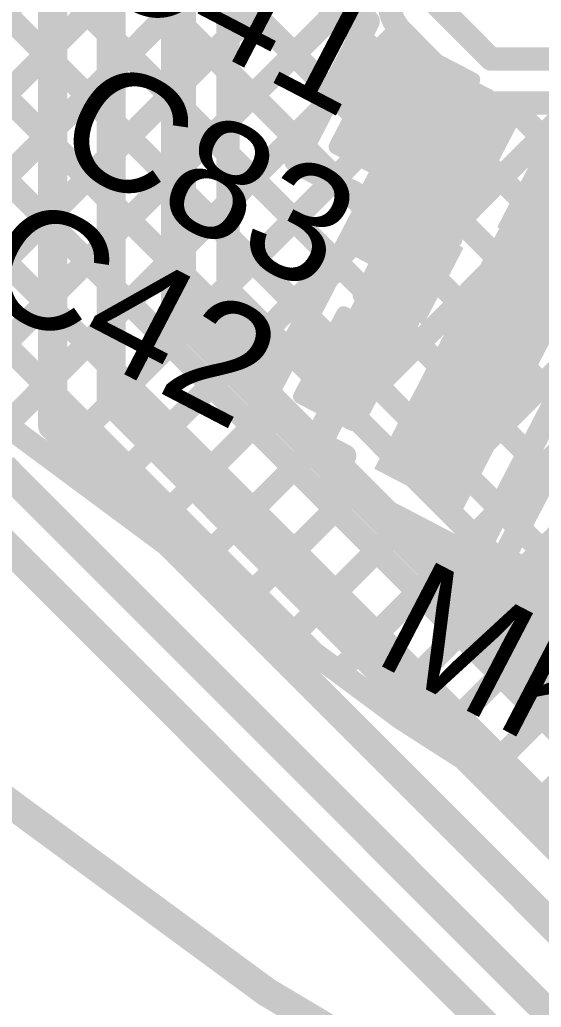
# Model space of a CAD drawing. Header units: millimetres. Extents: x -0.57 to 2.98, y -0.65 to 2.86.
# Drawn here: x 0.1387 to 0.3171, y -0.3551 to -0.0176 of the extents above; entities that cross this region are included whole.
import ezdxf

# ---------------------------------------------------------------- set-up
doc = ezdxf.new("R2010")
doc.units = ezdxf.units.MM
doc.header["$MEASUREMENT"] = 0
for name, color, linetype in [('BottomLayer', 5, 'Continuous'), ('BottomSolder', 6, 'Continuous'), ('Mechanical2', 216, 'Continuous'), ('PadHoleLayer', 156, 'Continuous'), ('TopLayer', 1, 'Continuous'), ('TopOverlay', 2, 'Continuous'), ('TopPaste', 8, 'Continuous'), ('TopSolder', 216, 'Continuous')]:
    doc.layers.add(name, color=color, linetype=linetype)
doc.styles.add('Arial', font='', dxfattribs={"height": 0.2})
doc.styles.get('Arial').set_extended_font_data('Arial')

# ---------------------------------------------------------------- blocks, each defined once
blk = doc.blocks.new('CAP_0603_72')
at = {"layer": 'TopLayer'}
for points in [[(-0.015, 0.0175), (-0.015, -0.0175), (-0.045, -0.0175), (-0.045, 0.0175)], [(0.045, 0.0175), (0.045, -0.0175), (0.015, -0.0175), (0.015, 0.0175)]]:
    blk.add_hatch(color=1, dxfattribs=at).paths.add_polyline_path(points)
at = {"layer": 'TopPaste'}
for points in [[(-0.015, 0.0175), (-0.015, -0.0175), (-0.045, -0.0175), (-0.045, 0.0175)], [(0.045, 0.0175), (0.045, -0.0175), (0.015, -0.0175), (0.015, 0.0175)]]:
    blk.add_hatch(color=8, dxfattribs=at).paths.add_polyline_path(points)
at = {"layer": 'TopSolder'}
for points in [[(-0.01264, 0.01986), (-0.01264, -0.01986), (-0.04736, -0.01986), (-0.04736, 0.01986)], [(0.04736, 0.01986), (0.04736, -0.01986), (0.01264, -0.01986), (0.01264, 0.01986)]]:
    blk.add_hatch(color=216, dxfattribs=at).paths.add_polyline_path(points)
at = {"layer": 'TopOverlay', "const_width": 0.005}
for points in [[(-0.049, 0.021), (-0.049, -0.021)], [(-0.018, 0.021), (-0.049, 0.021)], [(0.049, 0.021), (0.018, 0.021)], [(0.049, 0.021), (0.049, -0.021)], [(-0.018, -0.021), (-0.049, -0.021)], [(0.049, -0.021), (0.018, -0.021)]]:
    blk.add_lwpolyline(points, dxfattribs=at)
at = {"layer": 'TopOverlay', "const_width": 0.0025}
for points in [[(-0.05025, 0.021, 1), (-0.04775, 0.021, 1)], [(-0.05025, 0.021, 1), (-0.04775, 0.021, 1)], [(-0.01925, 0.021, 1), (-0.01675, 0.021, 1)], [(0.01675, 0.021, 1), (0.01925, 0.021, 1)], [(0.04775, 0.021, 1), (0.05025, 0.021, 1)], [(0.04775, 0.021, 1), (0.05025, 0.021, 1)], [(-0.05025, -0.021, 1), (-0.04775, -0.021, 1)], [(-0.05025, -0.021, 1), (-0.04775, -0.021, 1)], [(-0.01925, -0.021, 1), (-0.01675, -0.021, 1)], [(0.01675, -0.021, 1), (0.01925, -0.021, 1)], [(0.04775, -0.021, 1), (0.05025, -0.021, 1)], [(0.04775, -0.021, 1), (0.05025, -0.021, 1)]]:
    blk.add_lwpolyline(points, format="xyb", close=True, dxfattribs=at)
blk = doc.blocks.new('SPH8878LR5H_1_74')
at = {"layer": 'BottomSolder'}
h = blk.add_hatch(color=6, dxfattribs=at)
edge = h.paths.add_edge_path()
edge.add_arc((0, -0.04043), 0.004, 0, 360)
at = {"layer": 'PadHoleLayer'}
h = blk.add_hatch(color=156, dxfattribs=at)
edge = h.paths.add_edge_path()
edge.add_arc((0, -0.04043), 0.02018, 0, 360)
at = {"layer": 'TopLayer'}
for points in [[(-0.04567, 0.04992), (-0.0187, 0.04992), (-0.0187, 0.03095), (-0.04567, 0.03095)], [(0.0187, 0.04992), (0.04567, 0.04992), (0.04567, 0.03095), (0.0187, 0.03095)], [(-0.04567, 0.01913), (-0.0187, 0.01913), (-0.0187, -0.00146), (-0.04567, -0.00146)], [(0.0187, 0.01913), (0.04567, 0.01913), (0.04567, -0.00146), (0.0187, -0.00146)]]:
    blk.add_hatch(color=1, dxfattribs=at).paths.add_polyline_path(points)
h = blk.add_hatch(color=1, dxfattribs=at)
edge = h.paths.add_edge_path()
edge.add_arc((0, 0.02464), 0.00787, 0, 360)
h = blk.add_hatch(color=1, dxfattribs=at)
edge = h.paths.add_edge_path()
edge.add_arc((0, -0.04043), 0.03199, 0, 360)
at = {"layer": 'TopPaste'}
for points in [[(-0.04567, 0.04992), (-0.0187, 0.04992), (-0.0187, 0.03095), (-0.04567, 0.03095)], [(0.0187, 0.04992), (0.04567, 0.04992), (0.04567, 0.03095), (0.0187, 0.03095)], [(-0.04567, 0.01913), (-0.0187, 0.01913), (-0.0187, -0.00146), (-0.04567, -0.00146)], [(0.0187, 0.01913), (0.04567, 0.01913), (0.04567, -0.00146), (0.0187, -0.00146)]]:
    blk.add_hatch(color=8, dxfattribs=at).paths.add_polyline_path(points)
h = blk.add_hatch(color=8, dxfattribs=at)
edge = h.paths.add_edge_path()
edge.add_arc((0, 0.02464), 0.00787, 0, 360)
at = {"layer": 'TopSolder'}
for points in [[(-0.04967, 0.05392), (-0.0147, 0.05392), (-0.0147, 0.02695), (-0.04967, 0.02695)], [(0.0147, 0.05392), (0.04967, 0.05392), (0.04967, 0.02695), (0.0147, 0.02695)], [(-0.04967, 0.02313), (-0.0147, 0.02313), (-0.0147, -0.00546), (-0.04967, -0.00546)], [(0.0147, 0.02313), (0.04967, 0.02313), (0.04967, -0.00546), (0.0147, -0.00546)]]:
    blk.add_hatch(color=216, dxfattribs=at).paths.add_polyline_path(points)
h = blk.add_hatch(color=216, dxfattribs=at)
edge = h.paths.add_edge_path()
edge.add_arc((0, 0.02464), 0.01187, 0, 360)
h = blk.add_hatch(color=216, dxfattribs=at)
edge = h.paths.add_edge_path()
edge.add_arc((0, -0.04043), 0.03599, 0, 360)
at = {"layer": 'TopOverlay', "const_width": 0.005}
for points in [[(-0.054, 0.058), (0.054, 0.058)], [(-0.054, -0.084), (-0.054, 0.058)], [(0.054, -0.084), (0.054, 0.058)], [(-0.065, 0.036), (-0.065, 0.046)], [(-0.065, 0.046), (-0.06, 0.041)], [(-0.065, 0.036), (-0.06, 0.041)], [(-0.054, -0.084), (0.054, -0.084)]]:
    blk.add_lwpolyline(points, dxfattribs=at)
at = {"layer": 'TopOverlay', "const_width": 0.0025}
for points in [[(-0.05525, 0.058, 1), (-0.05275, 0.058, 1)], [(-0.05525, 0.058, 1), (-0.05275, 0.058, 1)], [(0.05275, 0.058, 1), (0.05525, 0.058, 1)], [(0.05275, 0.058, 1), (0.05525, 0.058, 1)], [(-0.06625, 0.046, 1), (-0.06375, 0.046, 1)], [(-0.06625, 0.046, 1), (-0.06375, 0.046, 1)], [(-0.06125, 0.041, 1), (-0.05875, 0.041, 1)], [(-0.06125, 0.041, 1), (-0.05875, 0.041, 1)], [(-0.06625, 0.036, 1), (-0.06375, 0.036, 1)], [(-0.06625, 0.036, 1), (-0.06375, 0.036, 1)], [(-0.05525, -0.084, 1), (-0.05275, -0.084, 1)], [(-0.05525, -0.084, 1), (-0.05275, -0.084, 1)], [(0.05275, -0.084, 1), (0.05525, -0.084, 1)], [(0.05275, -0.084, 1), (0.05525, -0.084, 1)]]:
    blk.add_lwpolyline(points, format="xyb", close=True, dxfattribs=at)
blk = doc.blocks.new('C___0402_222')
at = {"layer": 'TopLayer'}
for points in [[(-0.0275, -0.0125), (-0.0275, 0.0125), (-0.0095, 0.0125), (-0.0095, -0.0125)], [(0.0095, -0.0125), (0.0095, 0.0125), (0.0275, 0.0125), (0.0275, -0.0125)]]:
    blk.add_hatch(color=1, dxfattribs=at).paths.add_polyline_path(points)
at = {"layer": 'TopPaste'}
for points in [[(-0.0275, -0.0125), (-0.0275, 0.0125), (-0.0095, 0.0125), (-0.0095, -0.0125)], [(0.0095, -0.0125), (0.0095, 0.0125), (0.0275, 0.0125), (0.0275, -0.0125)]]:
    blk.add_hatch(color=8, dxfattribs=at).paths.add_polyline_path(points)
at = {"layer": 'TopSolder'}
for points in [[(-0.02986, -0.01486), (-0.02986, 0.01486), (-0.00714, 0.01486), (-0.00714, -0.01486)], [(0.00714, -0.01486), (0.00714, 0.01486), (0.02986, 0.01486), (0.02986, -0.01486)]]:
    blk.add_hatch(color=216, dxfattribs=at).paths.add_polyline_path(points)
at = {"layer": 'TopOverlay', "const_width": 0.005}
for points in [[(-0.011, 0.016), (-0.031, 0.016)], [(-0.031, 0.016), (-0.031, -0.016)], [(0.031, 0.016), (0.011, 0.016)], [(0.031, 0.016), (0.031, -0.016)], [(-0.011, -0.016), (-0.031, -0.016)], [(0.031, -0.016), (0.011, -0.016)]]:
    blk.add_lwpolyline(points, dxfattribs=at)
at = {"layer": 'TopOverlay', "const_width": 0.0025}
for points in [[(-0.03225, 0.016, 1), (-0.02975, 0.016, 1)], [(-0.03225, 0.016, 1), (-0.02975, 0.016, 1)], [(-0.01225, 0.016, 1), (-0.00975, 0.016, 1)], [(0.00975, 0.016, 1), (0.01225, 0.016, 1)], [(0.02975, 0.016, 1), (0.03225, 0.016, 1)], [(0.02975, 0.016, 1), (0.03225, 0.016, 1)], [(-0.03225, -0.016, 1), (-0.02975, -0.016, 1)], [(-0.03225, -0.016, 1), (-0.02975, -0.016, 1)], [(-0.01225, -0.016, 1), (-0.00975, -0.016, 1)], [(0.00975, -0.016, 1), (0.01225, -0.016, 1)], [(0.02975, -0.016, 1), (0.03225, -0.016, 1)], [(0.02975, -0.016, 1), (0.03225, -0.016, 1)]]:
    blk.add_lwpolyline(points, format="xyb", close=True, dxfattribs=at)
blk = doc.blocks.new('CAP_0402_223')
at = {"layer": 'TopLayer'}
for points in [[(-0.0275, -0.0125), (-0.0275, 0.0125), (-0.0095, 0.0125), (-0.0095, -0.0125)], [(0.0095, -0.0125), (0.0095, 0.0125), (0.0275, 0.0125), (0.0275, -0.0125)]]:
    blk.add_hatch(color=1, dxfattribs=at).paths.add_polyline_path(points)
at = {"layer": 'TopPaste'}
for points in [[(-0.0275, -0.0125), (-0.0275, 0.0125), (-0.0095, 0.0125), (-0.0095, -0.0125)], [(0.0095, -0.0125), (0.0095, 0.0125), (0.0275, 0.0125), (0.0275, -0.0125)]]:
    blk.add_hatch(color=8, dxfattribs=at).paths.add_polyline_path(points)
at = {"layer": 'TopSolder'}
for points in [[(-0.02986, -0.01486), (-0.02986, 0.01486), (-0.00714, 0.01486), (-0.00714, -0.01486)], [(0.00714, -0.01486), (0.00714, 0.01486), (0.02986, 0.01486), (0.02986, -0.01486)]]:
    blk.add_hatch(color=216, dxfattribs=at).paths.add_polyline_path(points)
at = {"layer": 'TopOverlay', "const_width": 0.005}
for points in [[(-0.031, 0.016), (-0.031, -0.016)], [(-0.011, 0.016), (-0.031, 0.016)], [(0.031, 0.016), (0.011, 0.016)], [(0.031, 0.016), (0.031, -0.016)], [(-0.011, -0.016), (-0.031, -0.016)], [(0.031, -0.016), (0.011, -0.016)]]:
    blk.add_lwpolyline(points, dxfattribs=at)
at = {"layer": 'TopOverlay', "const_width": 0.0025}
for points in [[(-0.03225, 0.016, 1), (-0.02975, 0.016, 1)], [(-0.03225, 0.016, 1), (-0.02975, 0.016, 1)], [(-0.01225, 0.016, 1), (-0.00975, 0.016, 1)], [(0.00975, 0.016, 1), (0.01225, 0.016, 1)], [(0.02975, 0.016, 1), (0.03225, 0.016, 1)], [(0.02975, 0.016, 1), (0.03225, 0.016, 1)], [(-0.03225, -0.016, 1), (-0.02975, -0.016, 1)], [(-0.03225, -0.016, 1), (-0.02975, -0.016, 1)], [(-0.01225, -0.016, 1), (-0.00975, -0.016, 1)], [(0.00975, -0.016, 1), (0.01225, -0.016, 1)], [(0.02975, -0.016, 1), (0.03225, -0.016, 1)], [(0.02975, -0.016, 1), (0.03225, -0.016, 1)]]:
    blk.add_lwpolyline(points, format="xyb", close=True, dxfattribs=at)

msp = doc.modelspace()

# ---------------------------------------------------------------- hatches: boundary and pattern name
at = {"layer": 'TopLayer'}
for points in [[(0.38035, -0.01199), (0.35079, 0.0034), (0.26, -0.171), (0.28957, -0.18639)], [(0.30082, -0.04182), (0.26875, -0.02513), (0.24938, -0.06233), (0.28145, -0.07902)], [(0.31192, -0.04787), (0.29269, -0.03787), (0.2359, -0.14696), (0.25513, -0.15697)]]:
    msp.add_hatch(color=1, dxfattribs=at).paths.add_polyline_path(points)

# ---------------------------------------------------------------- linework, layer by layer
at = {"layer": 'BottomLayer'}
for points, const_width in [([(0.193, -0.117), (0.193, 0.162)], 0.012), ([(0.17, -0.148), (0.17, 0.15528)], 0.01), ([(0.15, -0.15628), (0.15, 0.147)], 0.01), ([(0.21, -0.10996), (0.21, 0.14109)], 0.008), ([(0.21, -0.0236), (0.26424, 0.03064)], 0.008), ([(0.21, 0.02149), (0.38681, -0.15531)], 0.008), ([(0.21, -0.05188), (0.265, 0.00312)], 0.008), ([(0.21, -0.00679), (0.35934, -0.15613)], 0.008), ([(0.28, -0.011), (0.3, -0.031)], 0.008), ([(0.21, -0.08017), (0.26899, -0.02118)], 0.008), ([(0.2694, -0.02161), (0.28939, -0.0416)], 0.008), ([(0.3, -0.031), (0.364, -0.031)], 0.008), ([(0.21, -0.03508), (0.34456, -0.16964)], 0.008), ([(0.21, -0.10845), (0.28312, -0.03533)], 0.008), ([(0.22339, -0.12335), (0.30074, -0.046)], 0.008), ([(0.23753, -0.13749), (0.32902, -0.046)], 0.008), ([(0.25167, -0.15163), (0.35731, -0.046)], 0.008), ([(0.26582, -0.16577), (0.38669, -0.0449)], 0.008), ([(0.3, -0.046), (0.364, -0.046)], 0.008), ([(0.30578, -0.046), (0.435, -0.17522)], 0.008), ([(0.21, -0.06336), (0.34052, -0.19388)], 0.008), ([(0.27996, -0.17992), (0.37757, -0.08231)], 0.008), ([(0.21, -0.09164), (0.51146, -0.39311)], 0.008), ([(0.2941, -0.19406), (0.39453, -0.09363)], 0.008), ([(0.21, -0.10996), (0.37127, -0.27122)], 0.008), ([(0.193, -0.117), (0.37, -0.294)], 0.012), ([(0.17, -0.148), (0.35978, -0.33778)], 0.01), ([(0.15, -0.15628), (0.33978, -0.34606)], 0.01), ([(0.133, -0.17054), (0.34846, -0.386)], 0.01), ([(0.30824, -0.2082), (0.34236, -0.17409)], 0.008), ([(0.115, -0.178), (0.341, -0.404)], 0.01)]:
    msp.add_lwpolyline(points, dxfattribs=dict(at, const_width=const_width))
at = {"layer": 'BottomLayer', "const_width": 0.008}
for points in [[(0.26939, -0.02161, -0.198912), (0.265, -0.011)], [(0.26939, -0.0216, -0.198764), (0.265, -0.011)], [(0.3, -0.046, -0.198912), (0.28939, -0.04161)], [(0.3, -0.046, -0.198764), (0.2894, -0.04161)]]:
    msp.add_lwpolyline(points, format="xyb", dxfattribs=at)
at = {"layer": 'BottomLayer'}
for points, const_width in [([(0.208, -0.0236, 1), (0.212, -0.0236, 1)], 0.004), ([(0.26699, -0.02118, 1), (0.27099, -0.02118, 1)], 0.004), ([(0.26739, -0.0216, 1), (0.27139, -0.0216, 1)], 0.004), ([(0.26739, -0.02161, 1), (0.27139, -0.02161, 1)], 0.004), ([(0.2674, -0.02161, 1), (0.2714, -0.02161, 1)], 0.004), ([(0.298, -0.031, 1), (0.302, -0.031, 1)], 0.004), ([(0.298, -0.031, 1), (0.302, -0.031, 1)], 0.004), ([(0.208, -0.03508, 1), (0.212, -0.03508, 1)], 0.004), ([(0.28112, -0.03533, 1), (0.28512, -0.03533, 1)], 0.004), ([(0.28739, -0.0416, 1), (0.29139, -0.0416, 1)], 0.004), ([(0.28739, -0.04161, 1), (0.29139, -0.04161, 1)], 0.004), ([(0.2874, -0.04161, 1), (0.2914, -0.04161, 1)], 0.004), ([(0.298, -0.046, 1), (0.302, -0.046, 1)], 0.004), ([(0.298, -0.046, 1), (0.302, -0.046, 1)], 0.004), ([(0.298, -0.046, 1), (0.302, -0.046, 1)], 0.004), ([(0.29874, -0.046, 1), (0.30274, -0.046, 1)], 0.004), ([(0.30378, -0.046, 1), (0.30778, -0.046, 1)], 0.004), ([(0.208, -0.05188, 1), (0.212, -0.05188, 1)], 0.004), ([(0.208, -0.06336, 1), (0.212, -0.06336, 1)], 0.004), ([(0.208, -0.08017, 1), (0.212, -0.08017, 1)], 0.004), ([(0.208, -0.09164, 1), (0.212, -0.09164, 1)], 0.004), ([(0.208, -0.10845, 1), (0.212, -0.10845, 1)], 0.004), ([(0.208, -0.10996, 1), (0.212, -0.10996, 1)], 0.004), ([(0.208, -0.10996, 1), (0.212, -0.10996, 1)], 0.004), ([(0.19, -0.117, 1), (0.196, -0.117, 1)], 0.006), ([(0.19, -0.117, 1), (0.196, -0.117, 1)], 0.006), ([(0.22139, -0.12335, 1), (0.22539, -0.12335, 1)], 0.004), ([(0.23553, -0.13749, 1), (0.23953, -0.13749, 1)], 0.004), ([(0.1675, -0.148, 1), (0.1725, -0.148, 1)], 0.005), ([(0.1675, -0.148, 1), (0.1725, -0.148, 1)], 0.005), ([(0.24967, -0.15163, 1), (0.25367, -0.15163, 1)], 0.004), ([(0.1475, -0.15628, 1), (0.1525, -0.15628, 1)], 0.005), ([(0.1475, -0.15628, 1), (0.1525, -0.15628, 1)], 0.005), ([(0.26382, -0.16577, 1), (0.26782, -0.16577, 1)], 0.004), ([(0.27796, -0.17992, 1), (0.28196, -0.17992, 1)], 0.004), ([(0.2921, -0.19406, 1), (0.2961, -0.19406, 1)], 0.004), ([(0.30624, -0.2082, 1), (0.31024, -0.2082, 1)], 0.004)]:
    msp.add_lwpolyline(points, format="xyb", close=True, dxfattribs=dict(at, const_width=const_width))
at = {"layer": 'Mechanical2', "const_width": 0.01}
msp.add_lwpolyline([(1.75783, 2.80917, -6.230382), (0.64896, 2.81029)], format="xyb", dxfattribs=at)
at = {"layer": 'TopLayer'}
for points, const_width in [([(-0.16593, 0.39743), (0.25506, -0.02356)], 0.008), ([(-0.1546, 0.39437), (0.25789, -0.01812)], 0.008), ([(-0.08858, 0.29179), (0.24537, -0.04216)], 0.008), ([(-0.10071, 0.27564), (0.23569, -0.06076)], 0.008), ([(0.10245, -0.0463), (0.19426, 0.04551)], 0.008), ([(0.10404, 0.0426), (0.2475, -0.10086)], 0.008), ([(0.07383, -0.1032), (0.2084, 0.03137)], 0.008), ([(0.08782, -0.1175), (0.22254, 0.01723)], 0.008), ([(0.10181, -0.13179), (0.23668, 0.00308)], 0.008), ([(0.11226, 0.0061), (0.23719, -0.11883)], 0.008), ([(0.11786, -0.14402), (0.25083, -0.01106)], 0.008), ([(0.11055, -0.02047), (0.2275, -0.13743)], 0.008), ([(0.23312, -0.0657), (0.25789, -0.01812)], 0.008), ([(0.29425, -0.20123), (0.38416, -0.0285)], 0.008), ([(0.25121, -0.0396), (0.27339, -0.05115)], 0.01), ([(0.10414, -0.04235), (0.34841, -0.28663)], 0.008), ([(0.1341, -0.15606), (0.24251, -0.04765)], 0.008), ([(0.26069, -0.07554), (0.27339, -0.05115)], 0.01), ([(0.09446, -0.06096), (0.32642, -0.29292)], 0.008), ([(0.23455, -0.067), (0.2586, -0.07953)], 0.008), ([(0.15034, -0.16811), (0.24566, -0.07279)], 0.008), ([(0.08206, -0.07684), (0.23926, -0.23404)], 0.008), ([(0.24994, -0.07502), (0.25718, -0.08226)], 0.008), ([(0.24577, -0.10418), (0.2586, -0.07953)], 0.008), ([(0.25674, -0.09468), (0.27359, -0.10346)], 0.01), ([(0.16659, -0.18015), (0.24926, -0.09748)], 0.008), ([(0.22054, -0.1508), (0.24502, -0.10379)], 0.008), ([(0.23633, -0.12914), (0.25318, -0.13792)], 0.01), ([(0.103, -0.133), (0.26936, -0.25636)], 0.008), ([(0.24279, -0.15787), (0.25318, -0.13792)], 0.01), ([(0.3028, -0.20418), (0.33655, -0.13935)], 0.008), ([(0.18283, -0.19219), (0.22259, -0.15243)], 0.008), ([(0.22107, -0.15164), (0.24987, -0.16663)], 0.008), ([(0.19907, -0.20424), (0.24119, -0.16211)], 0.008), ([(0.30219, -0.18597), (0.32325, -0.16491)], 0.008), ([(0.3126, -0.16596), (0.31924, -0.1726)], 0.008), ([(0.24516, -0.17568), (0.24987, -0.16663)], 0.008), ([(0.24516, -0.17568), (0.29425, -0.20123)], 0.008), ([(0.21531, -0.21628), (0.25223, -0.17936)], 0.008), ([(0.30292, -0.18456), (0.30956, -0.1912)], 0.008), ([(0.23155, -0.22832), (0.27083, -0.18904)], 0.008), ([(0.24779, -0.24037), (0.28943, -0.19872)], 0.008), ([(0.2881, -0.19803), (0.36252, -0.27245)], 0.008), ([(0.3028, -0.20418), (0.40007, -0.25482)], 0.008), ([(0.26403, -0.25241), (0.30902, -0.20742)], 0.008), ([(0.28094, -0.26378), (0.32762, -0.2171)], 0.008), ([(0.29818, -0.27483), (0.34622, -0.22679)], 0.008), ([(0.31542, -0.28587), (0.36483, -0.23647)], 0.008), ([(0.26936, -0.25636), (0.3552, -0.31136)], 0.008)]:
    msp.add_lwpolyline(points, dxfattribs=dict(at, const_width=const_width))
for points, const_width in [([(0.25589, -0.01812, 1), (0.25989, -0.01812, 1)], 0.004), ([(0.25589, -0.01812, 1), (0.25989, -0.01812, 1)], 0.004), ([(0.25306, -0.02356, 1), (0.25706, -0.02356, 1)], 0.004), ([(0.24871, -0.0396, 1), (0.25371, -0.0396, 1)], 0.005), ([(0.24337, -0.04216, 1), (0.24737, -0.04216, 1)], 0.004), ([(0.24051, -0.04765, 1), (0.24451, -0.04765, 1)], 0.004), ([(0.27089, -0.05115, 1), (0.27589, -0.05115, 1)], 0.005), ([(0.27089, -0.05115, 1), (0.27589, -0.05115, 1)], 0.005), ([(0.23369, -0.06076, 1), (0.23769, -0.06076, 1)], 0.004), ([(0.23112, -0.0657, 1), (0.23512, -0.0657, 1)], 0.004), ([(0.23255, -0.067, 1), (0.23655, -0.067, 1)], 0.004), ([(0.24366, -0.07279, 1), (0.24766, -0.07279, 1)], 0.004), ([(0.25819, -0.07554, 1), (0.26319, -0.07554, 1)], 0.005), ([(0.24794, -0.07502, 1), (0.25194, -0.07502, 1)], 0.004), ([(0.2566, -0.07953, 1), (0.2606, -0.07953, 1)], 0.004), ([(0.2566, -0.07953, 1), (0.2606, -0.07953, 1)], 0.004), ([(0.25518, -0.08226, 1), (0.25918, -0.08226, 1)], 0.004), ([(0.25424, -0.09468, 1), (0.25924, -0.09468, 1)], 0.005), ([(0.24726, -0.09748, 1), (0.25126, -0.09748, 1)], 0.004), ([(0.2455, -0.10086, 1), (0.2495, -0.10086, 1)], 0.004), ([(0.24302, -0.10379, 1), (0.24702, -0.10379, 1)], 0.004), ([(0.24377, -0.10418, 1), (0.24777, -0.10418, 1)], 0.004), ([(0.27109, -0.10346, 1), (0.27609, -0.10346, 1)], 0.005), ([(0.23519, -0.11883, 1), (0.23919, -0.11883, 1)], 0.004), ([(0.23383, -0.12914, 1), (0.23883, -0.12914, 1)], 0.005), ([(0.2255, -0.13743, 1), (0.2295, -0.13743, 1)], 0.004), ([(0.25068, -0.13792, 1), (0.25568, -0.13792, 1)], 0.005), ([(0.25068, -0.13792, 1), (0.25568, -0.13792, 1)], 0.005), ([(0.21854, -0.1508, 1), (0.22254, -0.1508, 1)], 0.004), ([(0.21907, -0.15164, 1), (0.22307, -0.15164, 1)], 0.004), ([(0.22059, -0.15243, 1), (0.22459, -0.15243, 1)], 0.004), ([(0.24029, -0.15787, 1), (0.24529, -0.15787, 1)], 0.005), ([(0.23919, -0.16211, 1), (0.24319, -0.16211, 1)], 0.004), ([(0.3106, -0.16596, 1), (0.3146, -0.16596, 1)], 0.004), ([(0.14834, -0.16811, 1), (0.15234, -0.16811, 1)], 0.004), ([(0.24787, -0.16663, 1), (0.25187, -0.16663, 1)], 0.004), ([(0.24787, -0.16663, 1), (0.25187, -0.16663, 1)], 0.004), ([(0.31724, -0.1726, 1), (0.32124, -0.1726, 1)], 0.004), ([(0.24316, -0.17568, 1), (0.24716, -0.17568, 1)], 0.004), ([(0.24316, -0.17568, 1), (0.24716, -0.17568, 1)], 0.004), ([(0.25023, -0.17936, 1), (0.25423, -0.17936, 1)], 0.004), ([(0.16459, -0.18015, 1), (0.16859, -0.18015, 1)], 0.004), ([(0.30019, -0.18597, 1), (0.30419, -0.18597, 1)], 0.004), ([(0.30092, -0.18456, 1), (0.30492, -0.18456, 1)], 0.004), ([(0.26883, -0.18904, 1), (0.27283, -0.18904, 1)], 0.004), ([(0.18083, -0.19219, 1), (0.18483, -0.19219, 1)], 0.004), ([(0.30756, -0.1912, 1), (0.31156, -0.1912, 1)], 0.004), ([(0.2861, -0.19803, 1), (0.2901, -0.19803, 1)], 0.004), ([(0.28743, -0.19872, 1), (0.29143, -0.19872, 1)], 0.004), ([(0.29225, -0.20123, 1), (0.29625, -0.20123, 1)], 0.004), ([(0.29225, -0.20123, 1), (0.29625, -0.20123, 1)], 0.004), ([(0.19707, -0.20424, 1), (0.20107, -0.20424, 1)], 0.004), ([(0.3008, -0.20418, 1), (0.3048, -0.20418, 1)], 0.004), ([(0.3008, -0.20418, 1), (0.3048, -0.20418, 1)], 0.004), ([(0.30702, -0.20742, 1), (0.31102, -0.20742, 1)], 0.004), ([(0.21331, -0.21628, 1), (0.21731, -0.21628, 1)], 0.004), ([(0.22955, -0.22832, 1), (0.23355, -0.22832, 1)], 0.004), ([(0.23726, -0.23404, 1), (0.24126, -0.23404, 1)], 0.004), ([(0.24579, -0.24037, 1), (0.24979, -0.24037, 1)], 0.004), ([(0.26203, -0.25241, 1), (0.26603, -0.25241, 1)], 0.004), ([(0.26736, -0.25636, 1), (0.27136, -0.25636, 1)], 0.004), ([(0.26736, -0.25636, 1), (0.27136, -0.25636, 1)], 0.004), ([(0.27894, -0.26378, 1), (0.28294, -0.26378, 1)], 0.004), ([(0.29618, -0.27483, 1), (0.30018, -0.27483, 1)], 0.004), ([(0.31342, -0.28587, 1), (0.31742, -0.28587, 1)], 0.004)]:
    msp.add_lwpolyline(points, format="xyb", close=True, dxfattribs=dict(at, const_width=const_width))

# ---------------------------------------------------------------- block references
for name, p, rotation in [('CAP_0603_72', (0.3, -0.065), 152.5), ('SPH8878LR5H_1_74', (0.39267, -0.15114), 332.5), ('C___0402_222', (0.29, -0.112), 152.5), ('CAP_0402_223', (0.26959, -0.14646), 152.5)]:
    msp.add_blockref(name, p, dxfattribs=dict(rotation=rotation))

# ---------------------------------------------------------------- texts
at = {"layer": 'TopOverlay', "style": 'Arial'}
for s, p in [('C41', (0.15839, -0.00419)), ('C83', (0.14848, -0.06412)), ('C42', (0.12148, -0.11112)), ('MK11', (0.25861, -0.2365))]:
    msp.add_text(s, height=0.04, rotation=332.5, dxfattribs=at).set_placement(p)

doc.saveas('drawing.dxf')
